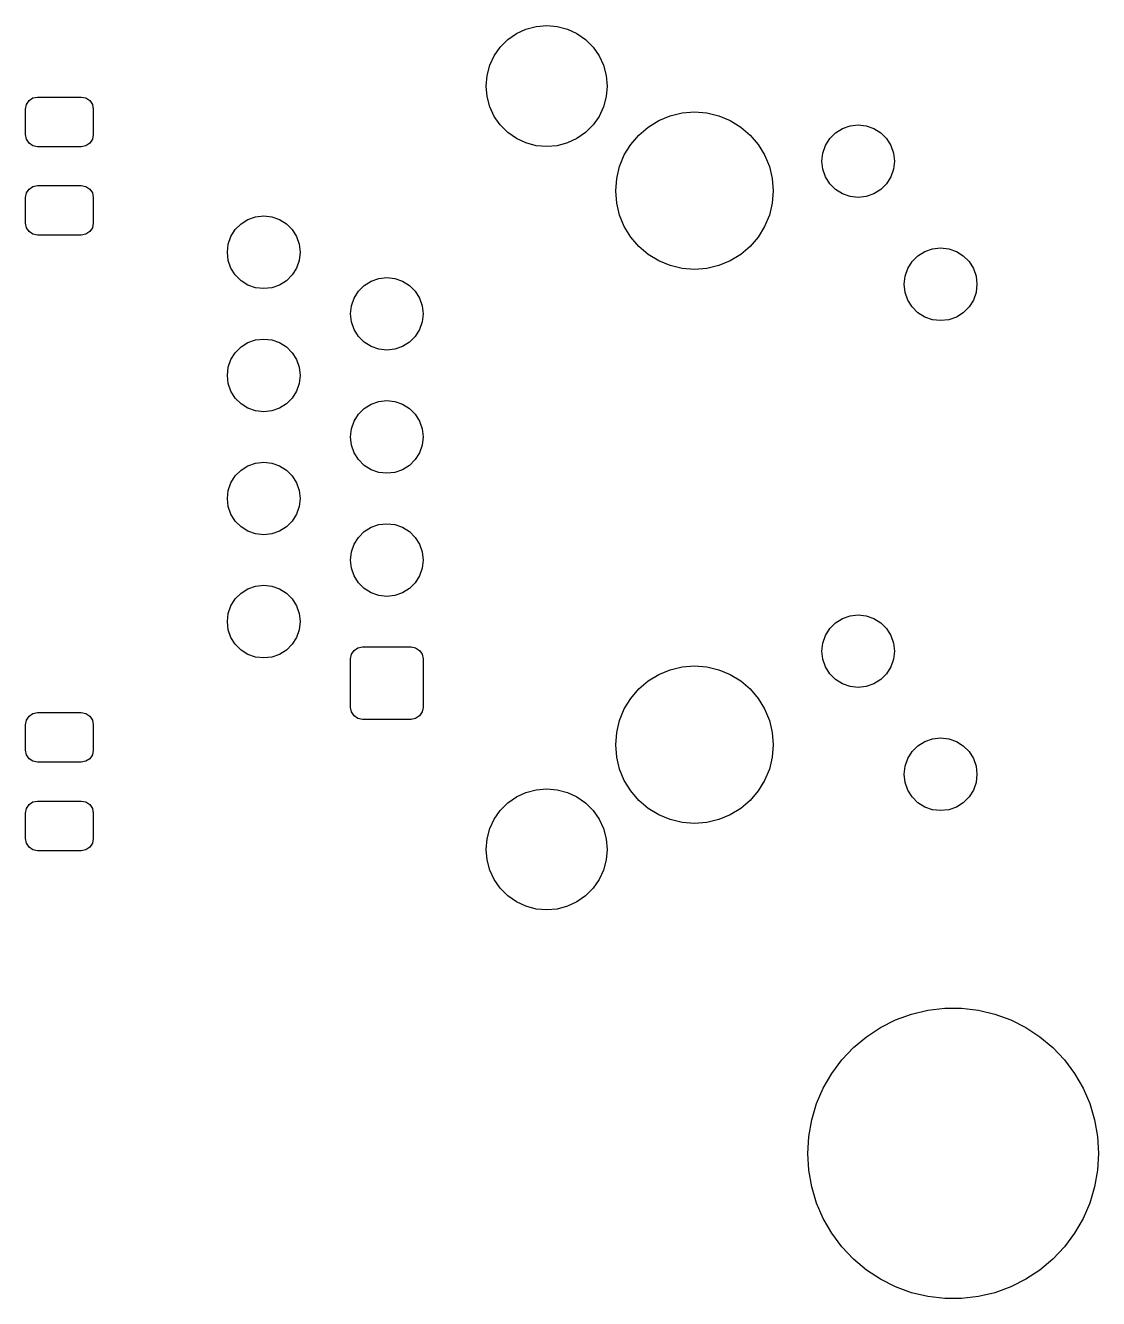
# Model space of a CAD drawing. Extents: x 44 to 145, y -86 to -26.
# Drawn here: x 123.25 to 145.4, y -86.36 to -60.09 of the extents above; entities that cross this region are included whole.
import ezdxf

# ---------------------------------------------------------------- set-up
doc = ezdxf.new("R2010")
doc.units = 0
doc.layers.add('BLACK', color=7, linetype='CONTINUOUS')

msp = doc.modelspace()

# ---------------------------------------------------------------- linework, layer by layer
at = {"layer": 'BLACK', "linetype": 'CONTINUOUS'}
for p, q in [((133.582475, -60.165384), (133.79294, -60.10899)), ((133.79294, -60.10899), (134.01, -60.09)), ((134.01, -60.09), (134.22706, -60.10899)), ((134.22706, -60.10899), (134.437525, -60.165384)), ((133.052444, -60.536515), (133.206515, -60.382444)), ((133.206515, -60.382444), (133.385, -60.257468)), ((133.385, -60.257468), (133.582475, -60.165384)), ((134.437525, -60.165384), (134.635, -60.257468)), ((134.635, -60.257468), (134.813485, -60.382444)), ((134.813485, -60.382444), (134.967556, -60.536515)), ((132.927468, -60.715), (133.052444, -60.536515)), ((134.967556, -60.536515), (135.092532, -60.715)), ((132.77899, -61.12294), (132.835384, -60.912475)), ((132.835384, -60.912475), (132.927468, -60.715)), ((135.092532, -60.715), (135.184616, -60.912475)), ((135.184616, -60.912475), (135.24101, -61.12294)), ((132.76, -61.34), (132.77899, -61.12294)), ((135.24101, -61.12294), (135.26, -61.34)), ((132.77899, -61.55706), (132.76, -61.34)), ((135.26, -61.34), (135.24101, -61.55706)), ((123.252, -61.817), (123.27103, -61.721329)), ((123.27103, -61.721329), (123.325223, -61.640223)), ((123.325223, -61.640223), (123.406329, -61.58603)), ((123.406329, -61.58603), (123.502, -61.567)), ((123.502, -61.567), (124.402, -61.567)), ((124.402, -61.567), (124.497671, -61.58603)), ((124.497671, -61.58603), (124.578777, -61.640223)), ((124.578777, -61.640223), (124.63297, -61.721329)), ((124.63297, -61.721329), (124.652, -61.817)), ((132.835384, -61.767525), (132.77899, -61.55706)), ((135.24101, -61.55706), (135.184616, -61.767525)), ((123.252, -62.342), (123.252, -61.817)), ((124.652, -61.817), (124.652, -62.342)), ((132.927468, -61.965), (132.835384, -61.767525)), ((133.052444, -62.143485), (132.927468, -61.965)), ((135.092532, -61.965), (134.967556, -62.143485)), ((135.184616, -61.767525), (135.092532, -61.965)), ((136.322265, -62.052114), (136.557847, -61.954533)), ((136.557847, -61.954533), (136.805794, -61.895006)), ((136.805794, -61.895006), (137.06, -61.875)), ((137.06, -61.875), (137.314206, -61.895006)), ((137.314206, -61.895006), (137.562153, -61.954533)), ((137.562153, -61.954533), (137.797735, -62.052114)), ((133.206515, -62.297556), (133.052444, -62.143485)), ((134.967556, -62.143485), (134.813485, -62.297556)), ((135.910951, -62.350951), (136.104849, -62.185347)), ((136.104849, -62.185347), (136.322265, -62.052114)), ((137.797735, -62.052114), (138.015151, -62.185347)), ((138.015151, -62.185347), (138.209049, -62.350951)), ((139.972383, -62.303626), (140.114587, -62.214273)), ((140.114587, -62.214273), (140.273109, -62.158804)), ((140.273109, -62.158804), (140.44, -62.14)), ((140.44, -62.14), (140.606891, -62.158804)), ((140.606891, -62.158804), (140.765413, -62.214273)), ((140.765413, -62.214273), (140.907617, -62.303626)), ((123.27103, -62.437671), (123.252, -62.342)), ((123.325223, -62.518777), (123.27103, -62.437671)), ((124.63297, -62.437671), (124.578777, -62.518777)), ((124.652, -62.342), (124.63297, -62.437671)), ((133.385, -62.422532), (133.206515, -62.297556)), ((133.582475, -62.514616), (133.385, -62.422532)), ((133.79294, -62.57101), (133.582475, -62.514616)), ((134.437525, -62.514616), (134.22706, -62.57101)), ((134.635, -62.422532), (134.437525, -62.514616)), ((134.813485, -62.297556), (134.635, -62.422532)), ((135.745347, -62.544849), (135.910951, -62.350951)), ((138.209049, -62.350951), (138.374653, -62.544849)), ((139.764273, -62.564587), (139.853626, -62.422383)), ((139.853626, -62.422383), (139.972383, -62.303626)), ((140.907617, -62.303626), (141.026374, -62.422383)), ((141.026374, -62.422383), (141.115727, -62.564587)), ((123.406329, -62.57297), (123.325223, -62.518777)), ((123.502, -62.592), (123.406329, -62.57297)), ((124.402, -62.592), (123.502, -62.592)), ((124.497671, -62.57297), (124.402, -62.592)), ((124.578777, -62.518777), (124.497671, -62.57297)), ((134.01, -62.59), (133.79294, -62.57101)), ((134.22706, -62.57101), (134.01, -62.59)), ((135.514533, -62.997847), (135.612114, -62.762265)), ((135.612114, -62.762265), (135.745347, -62.544849)), ((138.374653, -62.544849), (138.507886, -62.762265)), ((138.507886, -62.762265), (138.605467, -62.997847)), ((139.69, -62.89), (139.708804, -62.723109)), ((139.708804, -62.723109), (139.764273, -62.564587)), ((141.115727, -62.564587), (141.171196, -62.723109)), ((141.171196, -62.723109), (141.19, -62.89)), ((135.455006, -63.245794), (135.514533, -62.997847)), ((138.605467, -62.997847), (138.664994, -63.245794)), ((139.708804, -63.056891), (139.69, -62.89)), ((141.19, -62.89), (141.171196, -63.056891)), ((135.435, -63.5), (135.455006, -63.245794)), ((138.664994, -63.245794), (138.685, -63.5)), ((139.764273, -63.215413), (139.708804, -63.056891)), ((139.853626, -63.357617), (139.764273, -63.215413)), ((141.115727, -63.215413), (141.026374, -63.357617)), ((141.171196, -63.056891), (141.115727, -63.215413)), ((123.252, -63.642), (123.27103, -63.546329)), ((123.27103, -63.546329), (123.325223, -63.465223)), ((123.325223, -63.465223), (123.406329, -63.41103)), ((123.406329, -63.41103), (123.502, -63.392)), ((123.502, -63.392), (124.402, -63.392)), ((124.402, -63.392), (124.497671, -63.41103)), ((124.497671, -63.41103), (124.578777, -63.465223)), ((124.578777, -63.465223), (124.63297, -63.546329)), ((124.63297, -63.546329), (124.652, -63.642)), ((135.455006, -63.754206), (135.435, -63.5)), ((138.685, -63.5), (138.664994, -63.754206)), ((139.972383, -63.476374), (139.853626, -63.357617)), ((140.114587, -63.565727), (139.972383, -63.476374)), ((140.273109, -63.621196), (140.114587, -63.565727)), ((140.765413, -63.565727), (140.606891, -63.621196)), ((140.907617, -63.476374), (140.765413, -63.565727)), ((141.026374, -63.357617), (140.907617, -63.476374)), ((123.252, -64.167), (123.252, -63.642)), ((124.652, -63.642), (124.652, -64.167)), ((135.514533, -64.002153), (135.455006, -63.754206)), ((138.664994, -63.754206), (138.605467, -64.002153)), ((140.44, -63.64), (140.273109, -63.621196)), ((140.606891, -63.621196), (140.44, -63.64)), ((127.844587, -64.094273), (128.003109, -64.038804)), ((128.003109, -64.038804), (128.17, -64.02)), ((128.17, -64.02), (128.336891, -64.038804)), ((128.336891, -64.038804), (128.495413, -64.094273)), ((135.612114, -64.237735), (135.514533, -64.002153)), ((138.605467, -64.002153), (138.507886, -64.237735)), ((123.27103, -64.262671), (123.252, -64.167)), ((123.325223, -64.343777), (123.27103, -64.262671)), ((123.406329, -64.39797), (123.325223, -64.343777)), ((124.578777, -64.343777), (124.497671, -64.39797)), ((124.63297, -64.262671), (124.578777, -64.343777)), ((124.652, -64.167), (124.63297, -64.262671)), ((127.494273, -64.444587), (127.583626, -64.302383)), ((127.583626, -64.302383), (127.702383, -64.183626)), ((127.702383, -64.183626), (127.844587, -64.094273)), ((128.495413, -64.094273), (128.637617, -64.183626)), ((128.637617, -64.183626), (128.756374, -64.302383)), ((128.756374, -64.302383), (128.845727, -64.444587)), ((135.745347, -64.455151), (135.612114, -64.237735)), ((138.507886, -64.237735), (138.374653, -64.455151)), ((123.502, -64.417), (123.406329, -64.39797)), ((124.402, -64.417), (123.502, -64.417)), ((124.497671, -64.39797), (124.402, -64.417)), ((127.42, -64.77), (127.438804, -64.603109)), ((127.438804, -64.603109), (127.494273, -64.444587)), ((128.845727, -64.444587), (128.901196, -64.603109)), ((128.901196, -64.603109), (128.92, -64.77)), ((135.910951, -64.649049), (135.745347, -64.455151)), ((138.374653, -64.455151), (138.209049, -64.649049)), ((127.438804, -64.936891), (127.42, -64.77)), ((128.92, -64.77), (128.901196, -64.936891)), ((136.104849, -64.814653), (135.910951, -64.649049)), ((136.322265, -64.947886), (136.104849, -64.814653)), ((138.015151, -64.814653), (137.797735, -64.947886)), ((138.209049, -64.649049), (138.015151, -64.814653)), ((141.553626, -64.962383), (141.672383, -64.843626)), ((141.672383, -64.843626), (141.814587, -64.754273)), ((141.814587, -64.754273), (141.973109, -64.698804)), ((141.973109, -64.698804), (142.14, -64.68)), ((142.14, -64.68), (142.306891, -64.698804)), ((142.306891, -64.698804), (142.465413, -64.754273)), ((142.465413, -64.754273), (142.607617, -64.843626)), ((142.607617, -64.843626), (142.726374, -64.962383)), ((127.494273, -65.095413), (127.438804, -64.936891)), ((127.583626, -65.237617), (127.494273, -65.095413)), ((128.845727, -65.095413), (128.756374, -65.237617)), ((128.901196, -64.936891), (128.845727, -65.095413)), ((136.557847, -65.045467), (136.322265, -64.947886)), ((136.805794, -65.104994), (136.557847, -65.045467)), ((137.06, -65.125), (136.805794, -65.104994)), ((137.314206, -65.104994), (137.06, -65.125)), ((137.562153, -65.045467), (137.314206, -65.104994)), ((137.797735, -64.947886), (137.562153, -65.045467)), ((141.408804, -65.263109), (141.464273, -65.104587)), ((141.464273, -65.104587), (141.553626, -64.962383)), ((142.726374, -64.962383), (142.815727, -65.104587)), ((142.815727, -65.104587), (142.871196, -65.263109)), ((127.702383, -65.356374), (127.583626, -65.237617)), ((127.844587, -65.445727), (127.702383, -65.356374)), ((128.637617, -65.356374), (128.495413, -65.445727)), ((128.756374, -65.237617), (128.637617, -65.356374)), ((130.242383, -65.453626), (130.384587, -65.364273)), ((130.384587, -65.364273), (130.543109, -65.308804)), ((130.543109, -65.308804), (130.71, -65.29)), ((130.71, -65.29), (130.876891, -65.308804)), ((130.876891, -65.308804), (131.035413, -65.364273)), ((131.035413, -65.364273), (131.177617, -65.453626)), ((141.39, -65.43), (141.408804, -65.263109)), ((142.871196, -65.263109), (142.89, -65.43)), ((128.003109, -65.501196), (127.844587, -65.445727)), ((128.17, -65.52), (128.003109, -65.501196)), ((128.336891, -65.501196), (128.17, -65.52)), ((128.495413, -65.445727), (128.336891, -65.501196)), ((130.034273, -65.714587), (130.123626, -65.572383)), ((130.123626, -65.572383), (130.242383, -65.453626)), ((131.177617, -65.453626), (131.296374, -65.572383)), ((131.296374, -65.572383), (131.385727, -65.714587)), ((141.408804, -65.596891), (141.39, -65.43)), ((141.464273, -65.755413), (141.408804, -65.596891)), ((142.871196, -65.596891), (142.815727, -65.755413)), ((142.89, -65.43), (142.871196, -65.596891)), ((129.96, -66.04), (129.978804, -65.873109)), ((129.978804, -65.873109), (130.034273, -65.714587)), ((131.385727, -65.714587), (131.441196, -65.873109)), ((131.441196, -65.873109), (131.46, -66.04)), ((141.553626, -65.897617), (141.464273, -65.755413)), ((141.672383, -66.016374), (141.553626, -65.897617)), ((142.726374, -65.897617), (142.607617, -66.016374)), ((142.815727, -65.755413), (142.726374, -65.897617)), ((129.978804, -66.206891), (129.96, -66.04)), ((131.46, -66.04), (131.441196, -66.206891)), ((141.814587, -66.105727), (141.672383, -66.016374)), ((141.973109, -66.161196), (141.814587, -66.105727)), ((142.14, -66.18), (141.973109, -66.161196)), ((142.306891, -66.161196), (142.14, -66.18)), ((142.465413, -66.105727), (142.306891, -66.161196)), ((142.607617, -66.016374), (142.465413, -66.105727)), ((130.034273, -66.365413), (129.978804, -66.206891)), ((130.123626, -66.507617), (130.034273, -66.365413)), ((131.385727, -66.365413), (131.296374, -66.507617)), ((131.441196, -66.206891), (131.385727, -66.365413)), ((127.702383, -66.723626), (127.844587, -66.634273)), ((127.844587, -66.634273), (128.003109, -66.578804)), ((128.003109, -66.578804), (128.17, -66.56)), ((128.17, -66.56), (128.336891, -66.578804)), ((128.336891, -66.578804), (128.495413, -66.634273)), ((128.495413, -66.634273), (128.637617, -66.723626)), ((130.242383, -66.626374), (130.123626, -66.507617)), ((130.384587, -66.715727), (130.242383, -66.626374)), ((130.543109, -66.771196), (130.384587, -66.715727)), ((131.035413, -66.715727), (130.876891, -66.771196)), ((131.177617, -66.626374), (131.035413, -66.715727)), ((131.296374, -66.507617), (131.177617, -66.626374)), ((127.494273, -66.984587), (127.583626, -66.842383)), ((127.583626, -66.842383), (127.702383, -66.723626)), ((128.637617, -66.723626), (128.756374, -66.842383)), ((128.756374, -66.842383), (128.845727, -66.984587)), ((130.71, -66.79), (130.543109, -66.771196)), ((130.876891, -66.771196), (130.71, -66.79)), ((127.42, -67.31), (127.438804, -67.143109)), ((127.438804, -67.143109), (127.494273, -66.984587)), ((128.845727, -66.984587), (128.901196, -67.143109)), ((128.901196, -67.143109), (128.92, -67.31)), ((127.438804, -67.476891), (127.42, -67.31)), ((127.494273, -67.635413), (127.438804, -67.476891)), ((128.901196, -67.476891), (128.845727, -67.635413)), ((128.92, -67.31), (128.901196, -67.476891)), ((127.583626, -67.777617), (127.494273, -67.635413)), ((128.845727, -67.635413), (128.756374, -67.777617)), ((127.702383, -67.896374), (127.583626, -67.777617)), ((127.844587, -67.985727), (127.702383, -67.896374)), ((128.003109, -68.041196), (127.844587, -67.985727)), ((128.495413, -67.985727), (128.336891, -68.041196)), ((128.637617, -67.896374), (128.495413, -67.985727)), ((128.756374, -67.777617), (128.637617, -67.896374)), ((130.123626, -68.112383), (130.242383, -67.993626)), ((130.242383, -67.993626), (130.384587, -67.904273)), ((130.384587, -67.904273), (130.543109, -67.848804)), ((130.543109, -67.848804), (130.71, -67.83)), ((130.71, -67.83), (130.876891, -67.848804)), ((130.876891, -67.848804), (131.035413, -67.904273)), ((131.035413, -67.904273), (131.177617, -67.993626)), ((131.177617, -67.993626), (131.296374, -68.112383)), ((128.17, -68.06), (128.003109, -68.041196)), ((128.336891, -68.041196), (128.17, -68.06)), ((129.978804, -68.413109), (130.034273, -68.254587)), ((130.034273, -68.254587), (130.123626, -68.112383)), ((131.296374, -68.112383), (131.385727, -68.254587)), ((131.385727, -68.254587), (131.441196, -68.413109)), ((129.96, -68.58), (129.978804, -68.413109)), ((131.441196, -68.413109), (131.46, -68.58)), ((129.978804, -68.746891), (129.96, -68.58)), ((130.034273, -68.905413), (129.978804, -68.746891)), ((131.441196, -68.746891), (131.385727, -68.905413)), ((131.46, -68.58), (131.441196, -68.746891)), ((130.123626, -69.047617), (130.034273, -68.905413)), ((130.242383, -69.166374), (130.123626, -69.047617)), ((131.296374, -69.047617), (131.177617, -69.166374)), ((131.385727, -68.905413), (131.296374, -69.047617)), ((127.583626, -69.382383), (127.702383, -69.263626)), ((127.702383, -69.263626), (127.844587, -69.174273)), ((127.844587, -69.174273), (128.003109, -69.118804)), ((128.003109, -69.118804), (128.17, -69.1)), ((128.17, -69.1), (128.336891, -69.118804)), ((128.336891, -69.118804), (128.495413, -69.174273)), ((128.495413, -69.174273), (128.637617, -69.263626)), ((128.637617, -69.263626), (128.756374, -69.382383)), ((130.384587, -69.255727), (130.242383, -69.166374)), ((130.543109, -69.311196), (130.384587, -69.255727)), ((130.71, -69.33), (130.543109, -69.311196)), ((130.876891, -69.311196), (130.71, -69.33)), ((131.035413, -69.255727), (130.876891, -69.311196)), ((131.177617, -69.166374), (131.035413, -69.255727)), ((127.438804, -69.683109), (127.494273, -69.524587)), ((127.494273, -69.524587), (127.583626, -69.382383)), ((128.756374, -69.382383), (128.845727, -69.524587)), ((128.845727, -69.524587), (128.901196, -69.683109)), ((127.42, -69.85), (127.438804, -69.683109)), ((127.438804, -70.016891), (127.42, -69.85)), ((128.901196, -69.683109), (128.92, -69.85)), ((128.92, -69.85), (128.901196, -70.016891)), ((127.494273, -70.175413), (127.438804, -70.016891)), ((128.901196, -70.016891), (128.845727, -70.175413)), ((127.583626, -70.317617), (127.494273, -70.175413)), ((127.702383, -70.436374), (127.583626, -70.317617)), ((128.756374, -70.317617), (128.637617, -70.436374)), ((128.845727, -70.175413), (128.756374, -70.317617)), ((130.384587, -70.444273), (130.543109, -70.388804)), ((130.543109, -70.388804), (130.71, -70.37)), ((130.71, -70.37), (130.876891, -70.388804)), ((130.876891, -70.388804), (131.035413, -70.444273)), ((127.844587, -70.525727), (127.702383, -70.436374)), ((128.003109, -70.581196), (127.844587, -70.525727)), ((128.17, -70.6), (128.003109, -70.581196)), ((128.336891, -70.581196), (128.17, -70.6)), ((128.495413, -70.525727), (128.336891, -70.581196)), ((128.637617, -70.436374), (128.495413, -70.525727)), ((130.034273, -70.794587), (130.123626, -70.652383)), ((130.123626, -70.652383), (130.242383, -70.533626)), ((130.242383, -70.533626), (130.384587, -70.444273)), ((131.035413, -70.444273), (131.177617, -70.533626)), ((131.177617, -70.533626), (131.296374, -70.652383)), ((131.296374, -70.652383), (131.385727, -70.794587)), ((129.978804, -70.953109), (130.034273, -70.794587)), ((131.385727, -70.794587), (131.441196, -70.953109)), ((129.96, -71.12), (129.978804, -70.953109)), ((129.978804, -71.286891), (129.96, -71.12)), ((131.441196, -70.953109), (131.46, -71.12)), ((131.46, -71.12), (131.441196, -71.286891)), ((130.034273, -71.445413), (129.978804, -71.286891)), ((130.123626, -71.587617), (130.034273, -71.445413)), ((131.385727, -71.445413), (131.296374, -71.587617)), ((131.441196, -71.286891), (131.385727, -71.445413)), ((127.844587, -71.714273), (128.003109, -71.658804)), ((128.003109, -71.658804), (128.17, -71.64)), ((128.17, -71.64), (128.336891, -71.658804)), ((128.336891, -71.658804), (128.495413, -71.714273)), ((130.242383, -71.706374), (130.123626, -71.587617)), ((130.384587, -71.795727), (130.242383, -71.706374)), ((131.177617, -71.706374), (131.035413, -71.795727)), ((131.296374, -71.587617), (131.177617, -71.706374)), ((127.494273, -72.064587), (127.583626, -71.922383)), ((127.583626, -71.922383), (127.702383, -71.803626)), ((127.702383, -71.803626), (127.844587, -71.714273)), ((128.495413, -71.714273), (128.637617, -71.803626)), ((128.637617, -71.803626), (128.756374, -71.922383)), ((128.756374, -71.922383), (128.845727, -72.064587)), ((130.543109, -71.851196), (130.384587, -71.795727)), ((130.71, -71.87), (130.543109, -71.851196)), ((130.876891, -71.851196), (130.71, -71.87)), ((131.035413, -71.795727), (130.876891, -71.851196)), ((127.42, -72.39), (127.438804, -72.223109)), ((127.438804, -72.223109), (127.494273, -72.064587)), ((128.845727, -72.064587), (128.901196, -72.223109)), ((128.901196, -72.223109), (128.92, -72.39)), ((127.438804, -72.556891), (127.42, -72.39)), ((128.92, -72.39), (128.901196, -72.556891)), ((139.853626, -72.532383), (139.972383, -72.413626)), ((139.972383, -72.413626), (140.114587, -72.324273)), ((140.114587, -72.324273), (140.273109, -72.268804)), ((140.273109, -72.268804), (140.44, -72.25)), ((140.44, -72.25), (140.606891, -72.268804)), ((140.606891, -72.268804), (140.765413, -72.324273)), ((140.765413, -72.324273), (140.907617, -72.413626)), ((140.907617, -72.413626), (141.026374, -72.532383)), ((127.494273, -72.715413), (127.438804, -72.556891)), ((127.583626, -72.857617), (127.494273, -72.715413)), ((128.845727, -72.715413), (128.756374, -72.857617)), ((128.901196, -72.556891), (128.845727, -72.715413)), ((139.708804, -72.833109), (139.764273, -72.674587)), ((139.764273, -72.674587), (139.853626, -72.532383)), ((141.026374, -72.532383), (141.115727, -72.674587)), ((141.115727, -72.674587), (141.171196, -72.833109)), ((127.702383, -72.976374), (127.583626, -72.857617)), ((127.844587, -73.065727), (127.702383, -72.976374)), ((128.637617, -72.976374), (128.495413, -73.065727)), ((128.756374, -72.857617), (128.637617, -72.976374)), ((129.979068, -73.064638), (130.03337, -72.98337)), ((130.03337, -72.98337), (130.114638, -72.929068)), ((130.114638, -72.929068), (130.2105, -72.91)), ((130.2105, -72.91), (131.2095, -72.91)), ((131.2095, -72.91), (131.305362, -72.929068)), ((131.305362, -72.929068), (131.38663, -72.98337)), ((131.38663, -72.98337), (131.440932, -73.064638)), ((139.69, -73), (139.708804, -72.833109)), ((139.708804, -73.166891), (139.69, -73)), ((141.171196, -72.833109), (141.19, -73)), ((141.19, -73), (141.171196, -73.166891)), ((128.003109, -73.121196), (127.844587, -73.065727)), ((128.17, -73.14), (128.003109, -73.121196)), ((128.336891, -73.121196), (128.17, -73.14)), ((128.495413, -73.065727), (128.336891, -73.121196)), ((129.96, -73.1605), (129.979068, -73.064638)), ((129.96, -74.1595), (129.96, -73.1605)), ((131.440932, -73.064638), (131.46, -73.1605)), ((131.46, -73.1605), (131.46, -74.1595)), ((139.764273, -73.325413), (139.708804, -73.166891)), ((141.171196, -73.166891), (141.115727, -73.325413)), ((136.104849, -73.615347), (136.322265, -73.482114)), ((136.322265, -73.482114), (136.557847, -73.384533)), ((136.557847, -73.384533), (136.805794, -73.325006)), ((136.805794, -73.325006), (137.06, -73.305)), ((137.06, -73.305), (137.314206, -73.325006)), ((137.314206, -73.325006), (137.562153, -73.384533)), ((137.562153, -73.384533), (137.797735, -73.482114)), ((137.797735, -73.482114), (138.015151, -73.615347)), ((139.853626, -73.467617), (139.764273, -73.325413)), ((139.972383, -73.586374), (139.853626, -73.467617)), ((141.026374, -73.467617), (140.907617, -73.586374)), ((141.115727, -73.325413), (141.026374, -73.467617)), ((135.745347, -73.974849), (135.910951, -73.780951)), ((135.910951, -73.780951), (136.104849, -73.615347)), ((138.015151, -73.615347), (138.209049, -73.780951)), ((138.209049, -73.780951), (138.374653, -73.974849)), ((140.114587, -73.675727), (139.972383, -73.586374)), ((140.273109, -73.731196), (140.114587, -73.675727)), ((140.44, -73.75), (140.273109, -73.731196)), ((140.606891, -73.731196), (140.44, -73.75)), ((140.765413, -73.675727), (140.606891, -73.731196)), ((140.907617, -73.586374), (140.765413, -73.675727)), ((135.612114, -74.192265), (135.745347, -73.974849)), ((138.374653, -73.974849), (138.507886, -74.192265)), ((123.325223, -74.340223), (123.406329, -74.28603)), ((123.406329, -74.28603), (123.502, -74.267)), ((123.502, -74.267), (124.402, -74.267)), ((124.402, -74.267), (124.497671, -74.28603)), ((124.497671, -74.28603), (124.578777, -74.340223)), ((129.979068, -74.255362), (129.96, -74.1595)), ((130.03337, -74.33663), (129.979068, -74.255362)), ((130.114638, -74.390932), (130.03337, -74.33663)), ((131.38663, -74.33663), (131.305362, -74.390932)), ((131.440932, -74.255362), (131.38663, -74.33663)), ((131.46, -74.1595), (131.440932, -74.255362)), ((135.514533, -74.427847), (135.612114, -74.192265)), ((138.507886, -74.192265), (138.605467, -74.427847)), ((123.252, -74.517), (123.27103, -74.421329)), ((123.252, -75.042), (123.252, -74.517)), ((123.27103, -74.421329), (123.325223, -74.340223)), ((124.578777, -74.340223), (124.63297, -74.421329)), ((124.63297, -74.421329), (124.652, -74.517)), ((124.652, -74.517), (124.652, -75.042)), ((130.2105, -74.41), (130.114638, -74.390932)), ((131.2095, -74.41), (130.2105, -74.41)), ((131.305362, -74.390932), (131.2095, -74.41)), ((135.455006, -74.675794), (135.514533, -74.427847)), ((138.605467, -74.427847), (138.664994, -74.675794)), ((135.435, -74.93), (135.455006, -74.675794)), ((138.664994, -74.675794), (138.685, -74.93)), ((141.814587, -74.864273), (141.973109, -74.808804)), ((141.973109, -74.808804), (142.14, -74.79)), ((142.14, -74.79), (142.306891, -74.808804)), ((142.306891, -74.808804), (142.465413, -74.864273)), ((123.27103, -75.137671), (123.252, -75.042)), ((124.652, -75.042), (124.63297, -75.137671)), ((135.455006, -75.184206), (135.435, -74.93)), ((138.685, -74.93), (138.664994, -75.184206)), ((141.464273, -75.214587), (141.553626, -75.072383)), ((141.553626, -75.072383), (141.672383, -74.953626)), ((141.672383, -74.953626), (141.814587, -74.864273)), ((142.465413, -74.864273), (142.607617, -74.953626)), ((142.607617, -74.953626), (142.726374, -75.072383)), ((142.726374, -75.072383), (142.815727, -75.214587)), ((123.325223, -75.218777), (123.27103, -75.137671)), ((123.406329, -75.27297), (123.325223, -75.218777)), ((123.502, -75.292), (123.406329, -75.27297)), ((124.402, -75.292), (123.502, -75.292)), ((124.497671, -75.27297), (124.402, -75.292)), ((124.578777, -75.218777), (124.497671, -75.27297)), ((124.63297, -75.137671), (124.578777, -75.218777)), ((135.514533, -75.432153), (135.455006, -75.184206)), ((138.664994, -75.184206), (138.605467, -75.432153)), ((141.39, -75.54), (141.408804, -75.373109)), ((141.408804, -75.373109), (141.464273, -75.214587)), ((142.815727, -75.214587), (142.871196, -75.373109)), ((142.871196, -75.373109), (142.89, -75.54)), ((135.612114, -75.667735), (135.514533, -75.432153)), ((138.605467, -75.432153), (138.507886, -75.667735)), ((141.408804, -75.706891), (141.39, -75.54)), ((142.89, -75.54), (142.871196, -75.706891)), ((133.582475, -75.915384), (133.79294, -75.85899)), ((133.79294, -75.85899), (134.01, -75.84)), ((134.01, -75.84), (134.22706, -75.85899)), ((134.22706, -75.85899), (134.437525, -75.915384)), ((135.745347, -75.885151), (135.612114, -75.667735)), ((135.910951, -76.079049), (135.745347, -75.885151)), ((138.374653, -75.885151), (138.209049, -76.079049)), ((138.507886, -75.667735), (138.374653, -75.885151)), ((141.464273, -75.865413), (141.408804, -75.706891)), ((141.553626, -76.007617), (141.464273, -75.865413)), ((142.815727, -75.865413), (142.726374, -76.007617)), ((142.871196, -75.706891), (142.815727, -75.865413)), ((123.27103, -76.246329), (123.325223, -76.165223)), ((123.325223, -76.165223), (123.406329, -76.11103)), ((123.406329, -76.11103), (123.502, -76.092)), ((123.502, -76.092), (124.402, -76.092)), ((124.402, -76.092), (124.497671, -76.11103)), ((124.497671, -76.11103), (124.578777, -76.165223)), ((124.578777, -76.165223), (124.63297, -76.246329)), ((133.052444, -76.286515), (133.206515, -76.132444)), ((133.206515, -76.132444), (133.385, -76.007468)), ((133.385, -76.007468), (133.582475, -75.915384)), ((134.437525, -75.915384), (134.635, -76.007468)), ((134.635, -76.007468), (134.813485, -76.132444)), ((134.813485, -76.132444), (134.967556, -76.286515)), ((136.104849, -76.244653), (135.910951, -76.079049)), ((138.209049, -76.079049), (138.015151, -76.244653)), ((141.672383, -76.126374), (141.553626, -76.007617)), ((141.814587, -76.215727), (141.672383, -76.126374)), ((142.607617, -76.126374), (142.465413, -76.215727)), ((142.726374, -76.007617), (142.607617, -76.126374)), ((123.252, -76.342), (123.27103, -76.246329)), ((123.252, -76.867), (123.252, -76.342)), ((124.63297, -76.246329), (124.652, -76.342)), ((124.652, -76.342), (124.652, -76.867)), ((132.927468, -76.465), (133.052444, -76.286515)), ((134.967556, -76.286515), (135.092532, -76.465)), ((136.322265, -76.377886), (136.104849, -76.244653)), ((136.557847, -76.475467), (136.322265, -76.377886)), ((137.797735, -76.377886), (137.562153, -76.475467)), ((138.015151, -76.244653), (137.797735, -76.377886)), ((141.973109, -76.271196), (141.814587, -76.215727)), ((142.14, -76.29), (141.973109, -76.271196)), ((142.306891, -76.271196), (142.14, -76.29)), ((142.465413, -76.215727), (142.306891, -76.271196)), ((132.77899, -76.87294), (132.835384, -76.662475)), ((132.835384, -76.662475), (132.927468, -76.465)), ((135.092532, -76.465), (135.184616, -76.662475)), ((135.184616, -76.662475), (135.24101, -76.87294)), ((136.805794, -76.534994), (136.557847, -76.475467)), ((137.06, -76.555), (136.805794, -76.534994)), ((137.314206, -76.534994), (137.06, -76.555)), ((137.562153, -76.475467), (137.314206, -76.534994)), ((123.27103, -76.962671), (123.252, -76.867)), ((123.325223, -77.043777), (123.27103, -76.962671)), ((124.63297, -76.962671), (124.578777, -77.043777)), ((124.652, -76.867), (124.63297, -76.962671)), ((132.76, -77.09), (132.77899, -76.87294)), ((135.24101, -76.87294), (135.26, -77.09)), ((123.406329, -77.09797), (123.325223, -77.043777)), ((123.502, -77.117), (123.406329, -77.09797)), ((124.402, -77.117), (123.502, -77.117)), ((124.497671, -77.09797), (124.402, -77.117)), ((124.578777, -77.043777), (124.497671, -77.09797)), ((132.77899, -77.30706), (132.76, -77.09)), ((135.26, -77.09), (135.24101, -77.30706)), ((132.835384, -77.517525), (132.77899, -77.30706)), ((135.24101, -77.30706), (135.184616, -77.517525)), ((132.927468, -77.715), (132.835384, -77.517525)), ((133.052444, -77.893485), (132.927468, -77.715)), ((135.092532, -77.715), (134.967556, -77.893485)), ((135.184616, -77.517525), (135.092532, -77.715)), ((133.206515, -78.047556), (133.052444, -77.893485)), ((134.967556, -77.893485), (134.813485, -78.047556)), ((133.385, -78.172532), (133.206515, -78.047556)), ((133.582475, -78.264616), (133.385, -78.172532)), ((133.79294, -78.32101), (133.582475, -78.264616)), ((134.437525, -78.264616), (134.22706, -78.32101)), ((134.635, -78.172532), (134.437525, -78.264616)), ((134.813485, -78.047556), (134.635, -78.172532)), ((134.01, -78.34), (133.79294, -78.32101)), ((134.22706, -78.32101), (134.01, -78.34)), ((141.879055, -80.408377), (142.225566, -80.367876)), ((142.225566, -80.367876), (142.574434, -80.367876)), ((142.574434, -80.367876), (142.920945, -80.408377)), ((140.9, -80.764724), (141.211761, -80.608152)), ((141.211761, -80.608152), (141.53959, -80.488831)), ((141.53959, -80.488831), (141.879055, -80.408377)), ((142.920945, -80.408377), (143.26041, -80.488831)), ((143.26041, -80.488831), (143.588239, -80.608152)), ((143.588239, -80.608152), (143.9, -80.764724)), ((140.608524, -80.95643), (140.9, -80.764724)), ((143.9, -80.764724), (144.191476, -80.95643)), ((140.341275, -81.180679), (140.608524, -80.95643)), ((144.191476, -80.95643), (144.458725, -81.180679)), ((140.101867, -81.434437), (140.341275, -81.180679)), ((144.458725, -81.180679), (144.698133, -81.434437)), ((139.893537, -81.714273), (140.101867, -81.434437)), ((144.698133, -81.434437), (144.906463, -81.714273)), ((139.719102, -82.016402), (139.893537, -81.714273)), ((144.906463, -81.714273), (145.080898, -82.016402)), ((139.580922, -82.33674), (139.719102, -82.016402)), ((145.080898, -82.016402), (145.219078, -82.33674)), ((139.480865, -82.670952), (139.580922, -82.33674)), ((145.219078, -82.33674), (145.319135, -82.670952)), ((139.420285, -83.014521), (139.480865, -82.670952)), ((145.319135, -82.670952), (145.379715, -83.014521)), ((139.4, -83.3628), (139.420285, -83.014521)), ((145.379715, -83.014521), (145.4, -83.3628)), ((139.420285, -83.711079), (139.4, -83.3628)), ((145.4, -83.3628), (145.379715, -83.711079)), ((139.480865, -84.054648), (139.420285, -83.711079)), ((145.379715, -83.711079), (145.319135, -84.054648)), ((139.580922, -84.38886), (139.480865, -84.054648)), ((145.319135, -84.054648), (145.219078, -84.38886)), ((139.719102, -84.709198), (139.580922, -84.38886)), ((145.219078, -84.38886), (145.080898, -84.709198)), ((139.893537, -85.011327), (139.719102, -84.709198)), ((145.080898, -84.709198), (144.906463, -85.011327)), ((140.101867, -85.291163), (139.893537, -85.011327)), ((144.906463, -85.011327), (144.698133, -85.291163)), ((140.341275, -85.544921), (140.101867, -85.291163)), ((144.698133, -85.291163), (144.458725, -85.544921)), ((140.608524, -85.76917), (140.341275, -85.544921)), ((144.458725, -85.544921), (144.191476, -85.76917)), ((140.9, -85.960876), (140.608524, -85.76917)), ((144.191476, -85.76917), (143.9, -85.960876)), ((141.211761, -86.117448), (140.9, -85.960876)), ((141.53959, -86.236769), (141.211761, -86.117448)), ((143.588239, -86.117448), (143.26041, -86.236769)), ((143.9, -85.960876), (143.588239, -86.117448)), ((141.879055, -86.317223), (141.53959, -86.236769)), ((142.225566, -86.357724), (141.879055, -86.317223)), ((142.574434, -86.357724), (142.225566, -86.357724)), ((142.920945, -86.317223), (142.574434, -86.357724)), ((143.26041, -86.236769), (142.920945, -86.317223))]:
    msp.add_line(p, q, dxfattribs=at)

doc.saveas('drawing.dxf')
